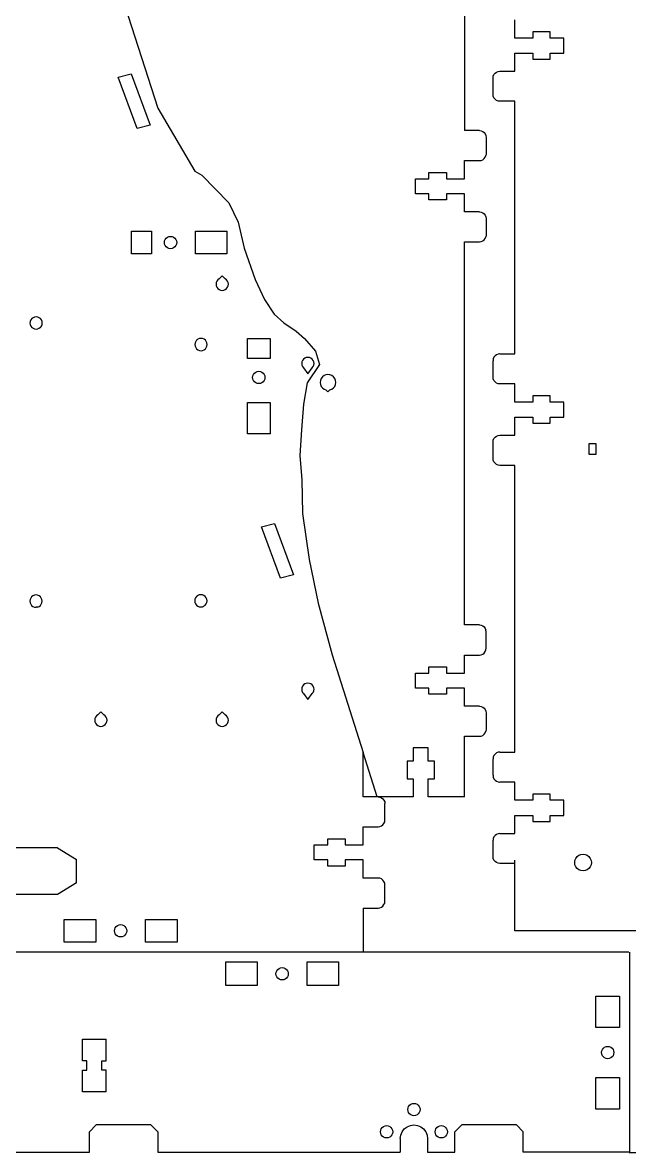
# Model space of a CAD drawing. Extents: x -217 to 655, y -133 to 416.
# Drawn here: x 175.1 to 352.7, y -127.7 to 202.7 of the extents above; entities that cross this region are included whole.
import ezdxf

# ---------------------------------------------------------------- set-up
doc = ezdxf.new("R2010")
doc.units = 0
doc.layers.add('Layer_1', color=7, linetype='CONTINUOUS')

msp = doc.modelspace()

# ---------------------------------------------------------------- linework, layer by layer
at = {"layer": 'Layer_1', "color": 5}
for points in [[(304.461446, 287.416467), (304.461446, 171.14935)], [(308.811394, 171.14935), (304.461446, 171.14935)], [(308.811394, 171.14935), (309.329018, 171.081334)], [(309.329018, 171.081334), (309.811392, 170.881916)], [(309.811392, 170.881916), (310.225609, 170.564727)], [(310.225609, 170.564727), (310.543448, 170.151356)], [(310.543448, 170.151356), (310.743205, 169.669941)], [(310.743205, 169.669941), (310.81139, 169.153333), (310.81139, 164.36295), (310.743205, 163.846342)], [(304.461446, 157.077524), (304.461446, 162.366933)], [(304.461446, 162.366933), (308.811394, 162.366933)], [(308.811394, 162.366933), (309.329018, 162.434949)], [(309.329018, 162.434949), (309.811392, 162.634339)], [(309.811392, 162.634339), (310.225609, 162.951556)], [(310.225609, 162.951556), (310.543448, 163.364927)], [(310.543448, 163.364927), (310.743205, 163.846342)], [(294.061529, 158.873953), (299.161454, 158.873953)], [(294.061529, 157.077524), (294.061529, 158.873953)], [(299.161454, 158.873953), (299.161454, 157.077524)], [(290.111575, 152.686316), (290.111575, 157.077524)], [(290.111575, 157.077524), (294.061529, 157.077524)], [(299.161454, 157.077524), (304.461446, 157.077524)], [(294.061529, 152.686316), (290.111575, 152.686316)], [(294.061529, 150.889915), (294.061529, 152.686316)], [(299.161454, 152.686316), (299.161454, 150.889915)], [(304.461446, 152.686316), (299.161454, 152.686316)], [(304.461446, 147.396935), (304.461446, 152.686316)], [(299.161454, 150.889915), (294.061529, 150.889915)], [(308.811394, 147.396935), (304.461446, 147.396935)], [(308.811394, 147.396935), (309.329018, 147.32892)], [(309.329018, 147.32892), (309.811392, 147.129501)], [(309.811392, 147.129501), (310.225609, 146.812312)], [(310.225609, 146.812312), (310.543448, 146.398913)], [(310.543448, 146.398913), (310.743205, 145.917526)], [(310.743205, 145.917526), (310.81139, 145.400918), (310.81139, 140.610535), (310.743205, 140.093927)], [(309.329018, 138.682534), (309.811392, 138.881924)], [(309.811392, 138.881924), (310.225609, 139.199113)], [(310.225609, 139.199113), (310.543448, 139.612512)], [(310.543448, 139.612512), (310.743205, 140.093927)], [(304.461446, 26.571562), (304.461446, 138.61449)], [(304.461446, 138.61449), (308.811394, 138.61449)], [(308.811394, 138.61449), (309.329018, 138.682534)], [(308.811394, 26.571562), (304.461446, 26.571562)], [(308.811394, 26.571562), (309.329018, 26.503575)], [(309.329018, 26.503575), (309.811392, 26.304157)], [(309.811392, 26.304157), (310.225609, 25.986939)], [(310.225609, 25.986939), (310.543448, 25.573568)], [(310.543448, 25.573568), (310.743205, 25.092153)], [(310.743205, 19.268554), (310.81139, 19.785162), (310.81139, 24.575574), (310.743205, 25.092153)], [(304.461446, 17.789145), (308.811394, 17.789145)], [(304.461446, 12.499736), (304.461446, 17.789145)], [(308.811394, 17.789145), (309.329018, 17.857161)], [(309.329018, 17.857161), (309.811392, 18.056579)], [(309.811392, 18.056579), (310.225609, 18.373769)], [(310.225609, 18.373769), (310.543448, 18.78714)], [(310.543448, 18.78714), (310.743205, 19.268554)], [(294.061529, 14.296166), (299.161454, 14.296166)], [(294.061529, 12.499736), (294.061529, 14.296166)], [(299.161454, 14.296166), (299.161454, 12.499736)], [(290.111575, 12.499736), (294.061529, 12.499736)], [(290.111575, 8.108528), (290.111575, 12.499736)], [(299.161454, 12.499736), (304.461446, 12.499736)], [(294.061529, 8.108528), (290.111575, 8.108528)], [(294.061529, 6.312155), (294.061529, 8.108528)], [(304.461446, 8.108528), (299.161454, 8.108528)], [(299.161454, 8.108528), (299.161454, 6.312155)], [(304.461446, 2.819119), (304.461446, 8.108528)], [(299.161454, 6.312155), (294.061529, 6.312155)], [(308.811394, 2.819119), (304.461446, 2.819119)], [(308.811394, 2.819119), (309.329018, 2.751132)], [(309.329018, 2.751132), (309.811392, 2.551714)], [(309.811392, 2.551714), (310.225609, 2.234524)], [(310.225609, 2.234524), (310.543448, 1.821125)], [(310.543448, 1.821125), (310.743205, 1.339767)], [(310.743205, 1.339767), (310.81139, 0.823131), (310.81139, -3.967253), (310.743205, -4.483861)], [(304.461446, -23.660437), (304.461446, -5.963241)], [(304.461446, -5.963241), (308.811394, -5.963241)], [(308.811394, -5.963241), (309.329018, -5.895254)], [(309.329018, -5.895254), (309.811392, -5.695836)], [(309.811392, -5.695836), (310.225609, -5.378646)], [(310.225609, -5.378646), (310.543448, -4.965247)], [(310.543448, -4.965247), (310.743205, -4.483861)], [(293.861518, -9.339155), (289.461561, -9.339155)], [(289.461561, -9.339155), (289.461561, -13.281235)], [(293.861518, -13.281235), (293.861518, -9.339155)], [(274.821114, -23.671867), (274.821114, -10.747755)], [(278.953327, -23.660437), (274.821458, -10.747416)], [(289.461561, -13.281235), (287.661576, -13.281235)], [(287.661576, -13.281235), (287.661576, -18.371057)], [(295.661503, -13.281235), (293.861518, -13.281235)], [(295.661503, -18.371085), (295.661503, -13.281235)], [(287.661576, -18.371085), (289.461561, -18.371085)], [(289.461561, -18.371085), (289.461561, -23.660466)], [(293.861518, -23.660437), (293.861518, -18.371057)], [(293.861518, -18.371085), (295.661503, -18.371085)], [(279.17109, -23.671867), (274.821114, -23.671867)], [(289.461561, -23.660437), (278.953327, -23.660437)], [(279.17109, -23.671867), (279.688713, -23.739883)], [(279.688713, -23.739883), (280.171059, -23.939273)], [(280.171059, -23.939273), (280.585305, -24.256462)], [(280.585305, -24.256462), (280.903144, -24.669862)], [(280.903144, -24.669862), (281.102929, -25.151276)], [(281.102929, -25.151276), (281.171029, -25.667856)], [(281.102929, -30.974875), (281.171029, -30.458268), (281.171029, -25.667856)], [(304.461446, -23.660437), (293.861518, -23.660437)], [(274.821114, -32.454228), (279.17109, -32.454228)], [(274.821114, -37.743665), (274.821114, -32.454228)], [(279.17109, -32.454228), (279.688713, -32.38624)], [(279.688713, -32.38624), (280.171059, -32.18685)], [(280.171059, -32.18685), (280.585305, -31.869661)], [(280.585305, -31.869661), (280.903144, -31.456262)], [(280.903144, -31.456262), (281.102929, -30.974875)], [(264.421225, -35.947236), (269.52115, -35.947236)], [(264.421225, -37.743665), (264.421225, -35.947236)], [(269.52115, -35.947236), (269.52115, -37.743665)], [(260.471214, -42.134845), (260.471214, -37.743665)], [(260.471214, -37.743665), (264.421225, -37.743665)], [(269.52115, -37.743665), (274.821114, -37.743665)], [(264.421225, -42.134845), (260.471214, -42.134845)], [(264.421225, -43.931246), (264.421225, -42.134845)], [(269.52115, -42.134845), (269.52115, -43.931246)], [(274.821114, -42.134845), (269.52115, -42.134845)], [(274.821114, -47.424282), (274.821114, -42.134845)], [(269.52115, -43.931246), (264.421225, -43.931246)], [(279.688713, -47.49227), (279.17109, -47.424282), (274.821114, -47.424282)], [(280.171059, -47.69166), (279.688713, -47.49227)], [(280.585305, -48.008849), (280.171059, -47.69166)], [(280.903144, -48.422276), (280.585305, -48.008849)], [(281.102929, -48.903663), (280.903144, -48.422276)], [(281.171029, -49.420242), (281.102929, -48.903663)], [(281.102929, -54.72729), (281.171029, -54.210682), (281.171029, -49.420242)], [(279.17109, -56.206643), (279.688713, -56.138655)], [(279.688713, -56.138655), (280.171059, -55.939237)], [(280.171059, -55.939237), (280.585305, -55.622076)], [(280.585305, -55.622076), (280.903144, -55.208677)], [(280.903144, -55.208677), (281.102929, -54.72729)], [(274.821114, -56.206643), (274.821114, -69.130784)], [(274.821114, -56.206643), (279.17109, -56.206643)], [(123.678894, -123.615787), (123.678894, -127.615808), (194.678864, -127.615808), (194.678864, -121.615791)], [(194.678864, -121.615791), (196.67886, -119.615795)], [(212.678857, -119.615795), (196.67886, -119.615795)], [(214.678853, -121.615791), (212.678857, -119.615795)], [(214.678853, -121.615791), (214.678853, -127.615808), (282.645499, -127.615808), (285.67888, -127.615808)], [(285.815165, -122.580512), (286.214764, -121.615791)], [(286.214764, -121.615791), (286.850441, -120.787328)], [(286.850441, -120.787328), (287.678876, -120.151679)], [(287.678876, -120.151707), (288.643596, -119.75208)], [(288.643596, -119.75208), (289.678844, -119.615795)], [(289.678844, -119.615795), (290.71412, -119.75208)], [(290.71412, -119.75208), (291.67884, -120.151679)], [(291.67884, -120.151707), (292.507275, -120.787356)], [(292.507275, -120.787328), (293.142952, -121.615791)], [(293.142952, -121.615791), (293.542551, -122.580512)], [(293.678836, -123.615787), (293.678836, -127.615808), (301.678848, -127.615808), (301.678848, -121.615791)], [(301.678848, -121.615791), (303.678844, -119.615795)], [(319.678868, -119.615795), (303.678844, -119.615795)], [(321.678864, -121.615791), (319.678868, -119.615795)], [(285.67888, -123.615787), (285.815165, -122.580512)], [(285.67888, -123.615787), (285.67888, -127.615808)], [(293.542551, -122.580512), (293.678836, -123.615787)]]:
    msp.add_lwpolyline(points, dxfattribs=at)
at = {"layer": 'Layer_1', "color": 2}
msp.add_lwpolyline([(202.271799, 216.468561), (214.692611, 177.681951), (225.546477, 159.323883), (227.588075, 158.086943), (235.472565, 150.037144), (238.212607, 144.415616), (239.943883, 136.810012), (243.196195, 127.563644), (245.92427, 121.729603), (248.723836, 117.503317), (251.595788, 114.956303), (255.246576, 112.466739), (257.625223, 110.305422), (260.874245, 106.63313), (261.990278, 102.752868), (258.393286, 97.427653), (257.361207, 91.182169), (256.768481, 83.646277), (256.224016, 76.105917), (256.810397, 69.013066), (257.060189, 59.154112), (259.05002, 45.715393), (261.610972, 32.963255), (265.690785, 17.826263), (274.821184, -10.747755)], dxfattribs=at)
at = {"layer": 'Layer_1', "color": 4}
for points in [[(319.168949, 198.211571), (319.168949, 203.511563)], [(324.468942, 200.011556), (324.468942, 198.211571)], [(329.568951, 200.011556), (324.468942, 200.011556)], [(329.568951, 198.211571), (329.568951, 200.011556)], [(324.468942, 198.211571), (319.168949, 198.211571)], [(333.518962, 198.211571), (329.568951, 198.211571)], [(333.518962, 193.811557), (333.518962, 198.211571)], [(319.168949, 193.811557), (324.468942, 193.811557)], [(319.168949, 188.511565), (319.168949, 193.811557)], [(324.468942, 193.811557), (324.468942, 192.011572)], [(324.468942, 192.011572), (329.568951, 192.011572)], [(329.568951, 193.811557), (333.518962, 193.811557)], [(329.568951, 192.011572), (329.568951, 193.811557)], [(313.818947, 188.243623), (314.301322, 188.443408)], [(314.301322, 188.443408), (314.818945, 188.511565), (319.168949, 188.511565)], [(312.818949, 186.511569), (312.887106, 187.029193)], [(312.887106, 181.193938), (312.818949, 181.711562), (312.818949, 186.511569)], [(312.887106, 187.029193), (313.086919, 187.511567)], [(313.086919, 187.511567), (313.404758, 187.925785)], [(313.404758, 187.925785), (313.818947, 188.243623)], [(313.086919, 180.711564), (312.887106, 181.193938)], [(313.404758, 180.297346), (313.086919, 180.711564)], [(313.818947, 179.979508), (313.404758, 180.297346)], [(314.301322, 179.779722), (313.818947, 179.979508)], [(314.818945, 179.711566), (314.301322, 179.779722)], [(319.168949, 179.711566), (314.818945, 179.711566)], [(319.168949, 105.861602), (319.168949, 179.711566)], [(314.301322, 105.793445), (313.818947, 105.593632)], [(314.818945, 105.861602), (314.301322, 105.793445)], [(314.818945, 105.861602), (319.168949, 105.861602)], [(312.887106, 104.37923), (312.818949, 103.861578)], [(312.887106, 98.543947), (312.818949, 99.061599), (312.818949, 103.861578)], [(313.086919, 104.861604), (312.887106, 104.37923)], [(313.404758, 105.275793), (313.086919, 104.861604)], [(313.818947, 105.593632), (313.404758, 105.275793)], [(313.086919, 98.061601), (312.887106, 98.543947)], [(313.404758, 97.647383), (313.086919, 98.061601)], [(313.818947, 97.329544), (313.404758, 97.647383)], [(314.301322, 97.129731), (313.818947, 97.329544)], [(314.818945, 97.061603), (314.301322, 97.129731)], [(319.168949, 97.061603), (314.818945, 97.061603)], [(319.168949, 91.76161), (319.168949, 97.061603)], [(329.568951, 93.561596), (324.468942, 93.561596)], [(324.468942, 93.561596), (324.468942, 91.76161)], [(329.568951, 91.76161), (329.568951, 93.561596)], [(324.468942, 91.76161), (319.168949, 91.76161)], [(333.518962, 91.76161), (329.568951, 91.76161)], [(333.518962, 87.361597), (333.518962, 91.76161)], [(319.168949, 82.061604), (319.168949, 87.361597)], [(319.168949, 87.361597), (324.468942, 87.361597)], [(324.468942, 87.361597), (324.468942, 85.561583)], [(329.568951, 85.561583), (329.568951, 87.361597)], [(329.568951, 87.361597), (333.518962, 87.361597)], [(324.468942, 85.561583), (329.568951, 85.561583)], [(312.818949, 80.061608), (312.887106, 80.579232)], [(312.887106, 74.743977), (312.818949, 75.261601), (312.818949, 80.061608)], [(312.887106, 80.579232), (313.086919, 81.061606)], [(313.086919, 81.061606), (313.404758, 81.475824)], [(313.404758, 81.475824), (313.818947, 81.793663)], [(313.818947, 81.793663), (314.301322, 81.993448)], [(314.301322, 81.993448), (314.818945, 82.061604), (319.168949, 82.061604)], [(313.086919, 74.261603), (312.887106, 74.743977)], [(313.404758, 73.847386), (313.086919, 74.261603)], [(313.818947, 73.529547), (313.404758, 73.847386)], [(314.301322, 73.329762), (313.818947, 73.529547)], [(314.818945, 73.261605), (314.301322, 73.329762)], [(319.168949, -10.588384), (319.168949, 63.261605), (319.168949, 73.261605), (314.818945, 73.261605)], [(312.887106, -12.070728), (312.818949, -12.58838)], [(312.818949, -17.388359), (312.818949, -12.58838)], [(313.086919, -11.588382), (312.887106, -12.070728)], [(313.404758, -11.174164), (313.086919, -11.588382)], [(313.818947, -10.856326), (313.404758, -11.174164)], [(314.301322, -10.656512), (313.818947, -10.856326)], [(314.818945, -10.588384), (314.301322, -10.656512)], [(314.818945, -10.588384), (319.168949, -10.588384)], [(312.818949, -17.388359), (312.887106, -17.906011)], [(312.887106, -17.906011), (313.086919, -18.388357)], [(313.086919, -18.388357), (313.404758, -18.802603)], [(313.404758, -18.802603), (313.818947, -19.120441)], [(313.818947, -19.120441), (314.301322, -19.320255)], [(314.301322, -19.320255), (314.818945, -19.388383)], [(319.168949, -19.388383), (314.818945, -19.388383)], [(319.168949, -24.688404), (319.168949, -19.388383)], [(324.468942, -22.88839), (324.468942, -24.688404)], [(329.568951, -22.88839), (324.468942, -22.88839)], [(329.568951, -24.688404), (329.568951, -22.88839)], [(324.468942, -24.688404), (319.168949, -24.688404)], [(333.518962, -24.688404), (329.568951, -24.688404)], [(333.518962, -29.088389), (333.518962, -24.688404)], [(319.168949, -29.088389), (324.468942, -29.088389)], [(319.168949, -34.388381), (319.168949, -29.088389)], [(324.468942, -29.088389), (324.468942, -30.888402), (329.568951, -30.888402)], [(329.568951, -29.088389), (333.518962, -29.088389)], [(329.568951, -30.888402), (329.568951, -29.088389)], [(312.887106, -35.870754), (312.818949, -36.388377)], [(313.086919, -35.388379), (312.887106, -35.870754)], [(313.404758, -34.974162), (313.086919, -35.388379)], [(313.818947, -34.656351), (313.404758, -34.974162)], [(314.301322, -34.456538), (313.818947, -34.656351)], [(314.818945, -34.388381), (314.301322, -34.456538)], [(314.818945, -34.388381), (319.168949, -34.388381)], [(312.887106, -41.706037), (312.818949, -41.188385), (312.818949, -36.388377)], [(313.086919, -42.188383), (312.887106, -41.706037)], [(313.404758, -42.6026), (313.086919, -42.188383)], [(313.818947, -42.920439), (313.404758, -42.6026)], [(314.301322, -43.120224), (313.818947, -42.920439)], [(319.168949, -62.86514), (319.168949, -42.196257)], [(314.818945, -43.188381), (314.301322, -43.120224)], [(319.168949, -43.188381), (314.818945, -43.188381)], [(384.868928, -62.888367), (319.174763, -62.888367)]]:
    msp.add_lwpolyline(points, dxfattribs=at)
at = {"layer": 'Layer_1', "color": 7}
for points in [[(203.105069, 186.73897), (206.90347, 187.787651)], [(208.669503, 171.728501), (203.105069, 186.73897)], [(206.90347, 187.787651), (212.467904, 172.777182)], [(212.467904, 172.777182), (208.669503, 171.728501)], [(207.04683, 141.705907), (212.841755, 141.705907)], [(207.04683, 135.105915), (207.04683, 141.705907)], [(212.841784, 141.705907), (212.841784, 135.105915)], [(216.635725, 138.405939), (216.696996, 138.872255), (216.87663, 139.306792), (217.162408, 139.679918), (217.5348, 139.966261), (217.968463, 140.146262), (218.433819, 140.207646)], [(218.433819, 140.207646), (218.89926, 140.146262)], [(218.89926, 140.146262), (219.332895, 139.966261), (219.705315, 139.679918), (219.991093, 139.306792), (220.170671, 138.872255), (220.231942, 138.405939)], [(225.719245, 141.705907), (234.900865, 141.705907)], [(225.719245, 135.105915), (225.719245, 141.705907)], [(234.900865, 141.705907), (234.900865, 135.105915)], [(217.968463, 136.665616), (217.5348, 136.845589), (217.162408, 137.131932), (216.87663, 137.505086), (216.696996, 137.939623), (216.635725, 138.405939)], [(218.433819, 136.604232), (217.968463, 136.665616)], [(220.23197, 138.405939), (220.170671, 137.939623), (219.991093, 137.505086), (219.705315, 137.131932), (219.332895, 136.845589), (218.89926, 136.665616), (218.433819, 136.604232)], [(212.841784, 135.105915), (207.04683, 135.105915)], [(234.900865, 135.105915), (225.719245, 135.105915)], [(231.812846, 126.680848), (231.751576, 126.215858)], [(231.751576, 126.215858), (231.812959, 125.750954)], [(231.992565, 127.114087), (231.812846, 126.680848)], [(231.812959, 125.750954), (231.992847, 125.317714)], [(232.278569, 127.486197), (231.992565, 127.114087)], [(232.651328, 127.771749), (232.278569, 127.486197)], [(234.451313, 127.772003), (234.017199, 128.212919), (233.551307, 128.670938), (233.085414, 128.212806), (232.651328, 127.771749)], [(234.824157, 127.486564), (234.451313, 127.772003)], [(235.110246, 127.114567), (234.824157, 127.486564)], [(235.290134, 126.681327), (235.110246, 127.114567)], [(235.1105, 125.318138), (235.290275, 125.751433)], [(235.351546, 126.216366), (235.290134, 126.681327)], [(235.290275, 125.751433), (235.351546, 126.216366)], [(231.992847, 125.317714), (232.278964, 124.945689)], [(232.278964, 124.945689), (232.65178, 124.660278)], [(232.65178, 124.660278), (233.08595, 124.480897)], [(233.08595, 124.480897), (233.551815, 124.41974)], [(233.551815, 124.41974), (234.017651, 124.48101)], [(234.017651, 124.48101), (234.451765, 124.660532)], [(234.451765, 124.660532), (234.824496, 124.946056)], [(234.824496, 124.946056), (235.1105, 125.318138)], [(177.524444, 115.782566), (177.344668, 115.348415)], [(177.81042, 116.155401), (177.524444, 115.782566)], [(177.961211, 116.29713), (177.81042, 116.155401)], [(178.034843, 116.327641), (177.961211, 116.29713)], [(178.183179, 116.441507), (178.034843, 116.327641)], [(178.617293, 116.62139), (178.183179, 116.441507)], [(179.083157, 116.68279), (178.617293, 116.62139)], [(179.549021, 116.621522), (179.083157, 116.68279)], [(179.983192, 116.441764), (179.549021, 116.621522)], [(180.356008, 116.155765), (179.983192, 116.441764)], [(180.642125, 115.783012), (180.356008, 116.155765)], [(180.822013, 115.348914), (180.642125, 115.783012)], [(177.344668, 115.348415), (177.283398, 114.882534)], [(177.283398, 114.882534), (177.344809, 114.416667)], [(177.344809, 114.416667), (177.524698, 113.982567)], [(177.524698, 113.982567), (177.810787, 113.609816)], [(177.810787, 113.609816), (178.18363, 113.323818)], [(178.18363, 113.323818), (178.617773, 113.144059)], [(178.617773, 113.144059), (179.083665, 113.082791)], [(179.083665, 113.082791), (179.549529, 113.144192)], [(179.983615, 113.324075), (179.549529, 113.144192)], [(179.983615, 113.324075), (180.134407, 113.465804)], [(180.134407, 113.465804), (180.356375, 113.61018)], [(180.356375, 113.61018), (180.642379, 113.983013)], [(180.642379, 113.983013), (180.822126, 114.417166)], [(180.883396, 114.883047), (180.822013, 115.348914)], [(180.822126, 114.417166), (180.883396, 114.883047)], [(225.607829, 109.047742), (225.546587, 108.581858)], [(225.787605, 109.481893), (225.607829, 109.047742)], [(226.073609, 109.854725), (225.787605, 109.481893)], [(226.183591, 109.956077), (226.073609, 109.854725)], [(226.231512, 109.975939), (226.183591, 109.956071)], [(226.880454, 110.320713), (226.44634, 110.140831), (226.231512, 109.975939)], [(227.346318, 110.382114), (226.880454, 110.320713)], [(227.812211, 110.320849), (227.346318, 110.382114)], [(228.619197, 109.855089), (228.246353, 110.141091), (227.812211, 110.320849)], [(228.905285, 109.482338), (228.619197, 109.855089)], [(229.085174, 109.048238), (228.905285, 109.482338)], [(229.146585, 108.582374), (229.085174, 109.048238)], [(240.95697, 104.545255), (240.95697, 110.340208)], [(240.95697, 110.340208), (247.556963, 110.340208)], [(247.556963, 110.340208), (247.556963, 104.545283)], [(225.546587, 108.581858), (225.60797, 108.115993)], [(225.60797, 108.115993), (225.787859, 107.681893), (226.073976, 107.30914)], [(226.073976, 107.30914), (226.446791, 107.023142)], [(226.446791, 107.023142), (226.880962, 106.843383)], [(226.880962, 106.843383), (227.346826, 106.782115)], [(227.346826, 106.782115), (227.81269, 106.843516)], [(227.81269, 106.843516), (228.246805, 107.023398)], [(228.246805, 107.023398), (228.356787, 107.12475)], [(228.356787, 107.12475), (228.619535, 107.309507)], [(228.619535, 107.309507), (228.905539, 107.682339)], [(228.905539, 107.682339), (229.085315, 108.11649)], [(229.085315, 108.11649), (229.146585, 108.582374)], [(247.556963, 104.545255), (240.95697, 104.545255)], [(256.884425, 103.489778), (256.823155, 103.024845)], [(256.823155, 103.024845), (256.884566, 102.559884)], [(257.064201, 103.923074), (256.884425, 103.489778)], [(256.884566, 102.559884), (257.064455, 102.126645)], [(257.350205, 104.295156), (257.064201, 103.923074)], [(257.722936, 104.58068), (257.350205, 104.295156)], [(258.15705, 104.760202), (257.722936, 104.58068)], [(258.622886, 104.821472), (258.15705, 104.760202)], [(259.08875, 104.760314), (258.622886, 104.821472)], [(259.522921, 104.580934), (259.08875, 104.760314)], [(259.895736, 104.295523), (259.522921, 104.580934)], [(260.181853, 103.923497), (259.895736, 104.295523)], [(260.361742, 103.490258), (260.181853, 103.923497)], [(260.182135, 102.127125), (260.361854, 102.560364)], [(260.423125, 103.025353), (260.361742, 103.490258)], [(260.361854, 102.560364), (260.423125, 103.025353)], [(242.455288, 98.953219), (242.516671, 99.418575)], [(242.516671, 99.418575), (242.696644, 99.852238), (242.982987, 100.22463), (243.356141, 100.510408), (243.790679, 100.690043), (244.256995, 100.751313)], [(244.256995, 100.751313), (244.72331, 100.690043), (245.157848, 100.510408), (245.530974, 100.22463), (245.817317, 99.852238), (245.997318, 99.418575), (246.058701, 98.953219)], [(257.064455, 102.126645), (257.350543, 101.754648)], [(257.350543, 101.754648), (258.623394, 100.00583), (259.896131, 101.755015)], [(259.896131, 101.755015), (260.182135, 102.127125)], [(262.872775, 99.121377), (262.508803, 98.647861)], [(263.347117, 99.484739), (262.872775, 99.121377)], [(263.899576, 99.7132), (263.347117, 99.484739)], [(264.492405, 99.791174), (263.899576, 99.7132)], [(265.08527, 99.713344), (264.492405, 99.791174)], [(265.637801, 99.485062), (265.08527, 99.713344)], [(266.11225, 99.121844), (265.637801, 99.485062)], [(266.476366, 98.6484), (266.11225, 99.121844)], [(244.256995, 97.155068), (243.790679, 97.216367), (243.356141, 97.395945), (242.982987, 97.681723), (242.696644, 98.054144), (242.516671, 98.487778), (242.455288, 98.953219)], [(245.997318, 98.487778), (245.817317, 98.054144), (245.530974, 97.681723), (245.157848, 97.395945), (244.72331, 97.216367), (244.256995, 97.155096)], [(246.058701, 98.953219), (245.997318, 98.487778)], [(262.280019, 98.096444), (262.202045, 97.504764)], [(262.202045, 97.504764), (262.280198, 96.913049)], [(262.508803, 98.647861), (262.280019, 98.096444)], [(262.280198, 96.913049), (262.509126, 96.361703)], [(262.509126, 96.361703), (262.873206, 95.888295)], [(262.873206, 95.888295), (263.347692, 95.525041)], [(265.638375, 95.525365), (266.112753, 95.888762)], [(266.112753, 95.888762), (266.476725, 96.362314)], [(266.705294, 98.097054), (266.476366, 98.6484)], [(266.476725, 96.362314), (266.705438, 96.91366)], [(266.783411, 97.505411), (266.705294, 98.097054)], [(266.705438, 96.91366), (266.783411, 97.505411)], [(263.347692, 95.525041), (263.900151, 95.29676)], [(265.085952, 95.296903), (264.493052, 94.71388), (263.900151, 95.29676)], [(265.085952, 95.296903), (265.638375, 95.525365)], [(240.95697, 91.667793), (247.556963, 91.667793)], [(240.95697, 82.486173), (240.95697, 91.667793)], [(247.556963, 91.667793), (247.556963, 82.486173)], [(247.556963, 82.486173), (240.95697, 82.486173)], [(342.957037, 79.536458), (340.822393, 79.536458)], [(340.822393, 79.536458), (340.822393, 76.510959)], [(342.957037, 76.510959), (342.957037, 79.536458)], [(340.822393, 76.510959), (342.957037, 76.510959)], [(245.085252, 55.240895), (248.883653, 56.289576)], [(248.883653, 56.289576), (254.448087, 41.279108)], [(250.649686, 40.230426), (245.085252, 55.240895)], [(254.448087, 41.279108), (250.649686, 40.230426)], [(177.494444, 34.465877), (177.314696, 34.031726), (177.253426, 33.565842), (177.314837, 33.099977)], [(177.314837, 33.099977), (177.494698, 32.665877)], [(177.780448, 34.838709), (177.494444, 34.465877)], [(178.153207, 35.124817), (177.780448, 34.838709)], [(178.332926, 35.214849), (178.153207, 35.124817)], [(178.387987, 35.222105), (178.332926, 35.214852)], [(179.053157, 35.366098), (178.587293, 35.3047), (178.387987, 35.222105)], [(179.519049, 35.304833), (179.053157, 35.366098)], [(179.953192, 35.125074), (179.519049, 35.304833)], [(180.326036, 34.839073), (179.953192, 35.125074)], [(180.612153, 34.466322), (180.326036, 34.839073)], [(180.792013, 34.032222), (180.612153, 34.466322)], [(180.612407, 32.666323), (180.792154, 33.100474)], [(180.853424, 33.566358), (180.792013, 34.032222)], [(180.792154, 33.100474), (180.853424, 33.566358)], [(225.574894, 34.103221), (225.513623, 33.63734)], [(225.513623, 33.63734), (225.575035, 33.171473)], [(225.754641, 34.537372), (225.574894, 34.103221)], [(225.575035, 33.171473), (225.754923, 32.737373)], [(226.040645, 34.910207), (225.754641, 34.537372)], [(226.228549, 35.080777), (226.040645, 34.910207)], [(226.303168, 35.111694), (226.228549, 35.080777)], [(226.413404, 35.196313), (226.303168, 35.111694)], [(226.84749, 35.376196), (226.413404, 35.196313)], [(227.313383, 35.437596), (226.84749, 35.376196)], [(227.779247, 35.376328), (227.313383, 35.437596)], [(228.213389, 35.19657), (227.779247, 35.376328)], [(228.586233, 34.910571), (228.213389, 35.19657)], [(228.87235, 34.537818), (228.586233, 34.910571)], [(229.052239, 34.103721), (228.87235, 34.537818)], [(228.872604, 32.737819), (229.052351, 33.171972)], [(229.113622, 33.637854), (229.052239, 34.103721)], [(229.052351, 33.171972), (229.113622, 33.637854)], [(177.494698, 32.665877), (177.780815, 32.293127)], [(177.780815, 32.293127), (178.153658, 32.007126)], [(178.153658, 32.007126), (178.587801, 31.827367), (179.053693, 31.766099)], [(179.519557, 31.8275), (179.053693, 31.766099)], [(179.519557, 31.8275), (179.699277, 31.917534)], [(179.699277, 31.917534), (179.953643, 32.007382)], [(179.953643, 32.007382), (180.326403, 32.293491)], [(180.326403, 32.293491), (180.612407, 32.666323)], [(225.754923, 32.737373), (226.041012, 32.364622)], [(226.041012, 32.364622), (226.413856, 32.078624)], [(226.413856, 32.078624), (226.847998, 31.898865)], [(226.847998, 31.898865), (227.313891, 31.837597), (227.779755, 31.898998)], [(227.779755, 31.898998), (228.213841, 32.078881)], [(228.213841, 32.078881), (228.401745, 32.24945)], [(228.401745, 32.24945), (228.5866, 32.364986)], [(228.5866, 32.364986), (228.872604, 32.737819)], [(256.884424, 8.239778), (256.823154, 7.774845)], [(256.823154, 7.774845), (256.884565, 7.309884)], [(257.0642, 8.673074), (256.884424, 8.239778)], [(256.884565, 7.309884), (257.064454, 6.876645)], [(257.350204, 9.045156), (257.0642, 8.673074)], [(257.064454, 6.876645), (257.350542, 6.504648)], [(257.722934, 9.33068), (257.350204, 9.045156)], [(258.157049, 9.510202), (257.722934, 9.33068)], [(258.622885, 9.571472), (258.157049, 9.510202)], [(259.088749, 9.510314), (258.622885, 9.571472)], [(259.52292, 9.330934), (259.088749, 9.510314)], [(259.895735, 9.045523), (259.52292, 9.330934)], [(260.181852, 8.673497), (259.895735, 9.045523)], [(259.89613, 6.505015), (260.182134, 6.877125)], [(260.36174, 8.240258), (260.181852, 8.673497)], [(260.182134, 6.877125), (260.361853, 7.310364)], [(260.423124, 7.775353), (260.36174, 8.240258)], [(260.361853, 7.310364), (260.423124, 7.775353)], [(257.350542, 6.504648), (258.623393, 4.75583), (259.89613, 6.505015)], [(197.151244, 0.272809), (196.778485, -0.012744)], [(198.951229, 0.273063), (198.517115, 0.713979), (198.051222, 1.171997), (197.58533, 0.713866), (197.151244, 0.272809)], [(199.324073, -0.012377), (198.951229, 0.273063)], [(232.651723, 0.2701), (232.278964, -0.015453)], [(234.451708, 0.270354), (234.017594, 0.711269), (233.551702, 1.169288), (233.085809, 0.711156), (232.651723, 0.2701)], [(234.824552, -0.015086), (234.451708, 0.270354)], [(196.312762, -0.818093), (196.251491, -1.283082)], [(196.251491, -1.283082), (196.312875, -1.747987)], [(196.492481, -0.384854), (196.312762, -0.818093)], [(196.312875, -1.747987), (196.492763, -2.181226)], [(196.778485, -0.012744), (196.492481, -0.384854)], [(196.492763, -2.181226), (196.77888, -2.553252)], [(196.77888, -2.553252), (197.151696, -2.838663)], [(197.151696, -2.838663), (197.585866, -3.018043)], [(197.585866, -3.018043), (198.05173, -3.079201)], [(198.05173, -3.079201), (198.517566, -3.01793)], [(198.517566, -3.01793), (198.951681, -2.838409)], [(198.951681, -2.838409), (199.324412, -2.552885)], [(199.610162, -0.384374), (199.324073, -0.012377)], [(199.324412, -2.552885), (199.610416, -2.180803)], [(199.79005, -0.817613), (199.610162, -0.384374)], [(199.610416, -2.180803), (199.790191, -1.747507)], [(199.851462, -1.282574), (199.79005, -0.817613)], [(199.790191, -1.747507), (199.851462, -1.282574)], [(231.813241, -0.820802), (231.751971, -1.285792)], [(231.751971, -1.285792), (231.813354, -1.750696)], [(231.99296, -0.387563), (231.813241, -0.820802)], [(231.813354, -1.750696), (231.993242, -2.183936)], [(232.278964, -0.015453), (231.99296, -0.387563)], [(231.993242, -2.183936), (232.279359, -2.555961)], [(232.279359, -2.555961), (232.652175, -2.841372)], [(232.652175, -2.841372), (233.086346, -3.020753)], [(233.086346, -3.020753), (233.55221, -3.08191)], [(233.55221, -3.08191), (234.018046, -3.02064)], [(234.018046, -3.02064), (234.45216, -2.841118)], [(234.45216, -2.841118), (234.824891, -2.555594)], [(235.110641, -0.387083), (234.824552, -0.015086)], [(234.824891, -2.555594), (235.110895, -2.183512)], [(235.290529, -0.820322), (235.110641, -0.387083)], [(235.110895, -2.183512), (235.29067, -1.750216)], [(235.351941, -1.285284), (235.290529, -0.820322)], [(235.29067, -1.750216), (235.351941, -1.285284)], [(185.365057, -38.556183), (138.750308, -38.556183)], [(185.365057, -38.556183), (190.949741, -41.987751)], [(190.949741, -48.850887), (190.949741, -41.987751)], [(336.718966, -42.888378), (336.802448, -42.254253)], [(336.802448, -43.522475), (336.718966, -42.888378)], [(336.802448, -42.254253), (337.047191, -41.663365)], [(337.047191, -41.663365), (337.436545, -41.155957)], [(337.436545, -41.155957), (337.943952, -40.766604)], [(337.943952, -40.766604), (338.534841, -40.52186)], [(338.534841, -40.52186), (339.168966, -40.438379)], [(339.168966, -40.438379), (339.803063, -40.52186)], [(339.803063, -40.52186), (340.393951, -40.766604)], [(340.393951, -40.766604), (340.901359, -41.155957)], [(340.901359, -41.155957), (341.290712, -41.663365)], [(341.290712, -41.663365), (341.535484, -42.254253)], [(341.535484, -42.254253), (341.618965, -42.888378)], [(341.618965, -42.888378), (341.535484, -43.522475)], [(337.047191, -44.113364), (336.802448, -43.522475)], [(337.436545, -44.620771), (337.047191, -44.113364)], [(337.943952, -45.010125), (337.436545, -44.620771)], [(338.534841, -45.254896), (337.943952, -45.010125)], [(339.168966, -45.338378), (338.534841, -45.254896)], [(339.803063, -45.254896), (339.168966, -45.338378)], [(340.393951, -45.010125), (339.803063, -45.254896)], [(340.901359, -44.620771), (340.393951, -45.010125)], [(341.290712, -44.113364), (340.901359, -44.620771)], [(341.535484, -43.522475), (341.290712, -44.113364)], [(190.949741, -48.850887), (185.365057, -52.282456)], [(185.365057, -52.282456), (138.750308, -52.282456)], [(187.321783, -59.549988), (196.521719, -59.549988)], [(196.521719, -66.136801), (187.321783, -66.136801), (187.321783, -59.549988)], [(196.521719, -59.549988), (196.521719, -66.136801)], [(202.019972, -62.843352), (202.081328, -62.377996)], [(202.081328, -62.377996), (202.261329, -61.944333)], [(202.261329, -61.944333), (202.547672, -61.571941)], [(202.547672, -61.571941), (202.920798, -61.286163), (203.355335, -61.1065)], [(203.355335, -61.1065), (203.821679, -61.045258)], [(203.821679, -61.045258), (204.287995, -61.1065)], [(204.287995, -61.1065), (204.722532, -61.286163)], [(204.722532, -61.286163), (205.095658, -61.571941), (205.381973, -61.944333), (205.561974, -62.377996), (205.623414, -62.843352)], [(220.321547, -66.136801), (211.121611, -66.136801), (211.121611, -59.549988), (220.321547, -59.549988), (220.321547, -66.136801)], [(202.081328, -63.308765), (202.019972, -62.843352)], [(202.261329, -63.742456), (202.081328, -63.308765)], [(202.547672, -64.114848), (202.261329, -63.742456)], [(203.355335, -64.580261), (202.920798, -64.400598), (202.547672, -64.114848)], [(203.821679, -64.641475), (203.355335, -64.580261)], [(204.287995, -64.580261), (203.821679, -64.641475)], [(204.722532, -64.400598), (204.287995, -64.580261)], [(205.095658, -64.114848), (204.722532, -64.400598)], [(205.561974, -63.308765), (205.381973, -63.742456), (205.095658, -64.114848)], [(205.623414, -62.843352), (205.561974, -63.308765)], [(234.57885, -78.865785), (234.57885, -71.965819)], [(234.57885, -71.965819), (243.778842, -71.965819)], [(243.778842, -71.965819), (243.778842, -78.865785)], [(258.378847, -71.965819), (267.57884, -71.965819)], [(258.378847, -78.865785), (258.378847, -71.965819)], [(267.57884, -71.965819), (267.57884, -78.865785)], [(249.277124, -75.415788), (249.338507, -74.9495)], [(249.338507, -75.882132), (249.277124, -75.415788)], [(249.338507, -74.9495), (249.518509, -74.514934)], [(249.518509, -76.316641), (249.338507, -75.882132)], [(249.518509, -74.514934), (249.804851, -74.14178)], [(249.804851, -74.141808), (250.177977, -73.855466)], [(250.177977, -73.855466), (250.612543, -73.675464)], [(250.612543, -73.675436), (251.078859, -73.614081)], [(251.078859, -73.614081), (251.545175, -73.675436)], [(251.545175, -73.675436), (251.979712, -73.855438)], [(251.979712, -73.855466), (252.352866, -74.141808)], [(252.352866, -74.141808), (252.639181, -74.514963)], [(252.639181, -74.514934), (252.819182, -74.9495)], [(252.819182, -75.882132), (252.639181, -76.316641)], [(252.819182, -74.9495), (252.880566, -75.415788)], [(252.880566, -75.415788), (252.819182, -75.882132)], [(243.778842, -78.865785), (234.57885, -78.865785)], [(249.804851, -76.689824), (249.518509, -76.316641)], [(250.177977, -76.976138), (249.804851, -76.689824)], [(250.612543, -77.156139), (250.177977, -76.976138)], [(251.078859, -77.217494), (250.612543, -77.156139)], [(251.545175, -77.156139), (251.078859, -77.217494)], [(251.979712, -76.976138), (251.545175, -77.156139)], [(252.352866, -76.689824), (251.979712, -76.976138)], [(252.639181, -76.316641), (252.352866, -76.689824)], [(267.57884, -78.865785), (258.378847, -78.865785)], [(342.928843, -91.165792), (342.928843, -81.96577)], [(342.928843, -81.965799), (349.828838, -81.965799)], [(349.828838, -81.965799), (349.828838, -91.16582)], [(349.828838, -91.165792), (342.928843, -91.165792)], [(192.704635, -109.901029), (192.704635, -107.976076), (192.704635, -106.051066), (192.701813, -103.560568), (193.930468, -103.560568), (193.930468, -100.844179), (192.699612, -100.841357), (192.703563, -98.350605), (192.703563, -96.425595), (192.703563, -94.500614)], [(192.704635, -94.501066), (199.60463, -94.501066)], [(199.587753, -109.905799), (199.587753, -107.980789), (199.587753, -106.055808), (199.590575, -103.565281), (198.361921, -103.565281), (198.361921, -100.848892), (199.592777, -100.848892), (199.588826, -98.358168), (199.588826, -96.433159), (199.588826, -94.508149)], [(344.577134, -98.465808), (344.638517, -97.999492)], [(344.638517, -98.932124), (344.577134, -98.465808)], [(344.638517, -97.999464), (344.818518, -97.564955)], [(344.818518, -99.366661), (344.638517, -98.932124)], [(344.818518, -97.564955), (345.104833, -97.1918)], [(345.104833, -97.1918), (345.477987, -96.905458)], [(345.477987, -96.905458), (345.912525, -96.725485)], [(345.912525, -96.725485), (346.37884, -96.664073)], [(346.37884, -96.664073), (346.845184, -96.725485)], [(346.845184, -96.725485), (347.279722, -96.905458)], [(347.279722, -96.905458), (347.652876, -97.1918)], [(347.652876, -97.1918), (347.939191, -97.564955)], [(347.939191, -97.564955), (348.119192, -97.999492)], [(348.119192, -98.932124), (347.939191, -99.366661)], [(348.119192, -97.999464), (348.180575, -98.465808)], [(348.180575, -98.465808), (348.119192, -98.932124)], [(345.104833, -99.739816), (344.818518, -99.366661)], [(345.477987, -100.026102), (345.104833, -99.739816)], [(345.912525, -100.206103), (345.477987, -100.026102)], [(346.37884, -100.267543), (345.912525, -100.206131)], [(346.845184, -100.206103), (346.37884, -100.267515)], [(347.279722, -100.026102), (346.845184, -100.206103)], [(347.652876, -99.739816), (347.279722, -100.026102)], [(347.939191, -99.366661), (347.652876, -99.739816)], [(342.928843, -114.965789), (342.928843, -105.765768)], [(342.928843, -105.765796), (349.828838, -105.765796)], [(349.828838, -105.765796), (349.828838, -114.965789)], [(199.60463, -109.901029), (196.154633, -109.901029), (192.704635, -109.901029)], [(287.878859, -115.11579), (287.940214, -114.649926)], [(287.940214, -115.581683), (287.878859, -115.11579)], [(287.940214, -114.649926), (288.120018, -114.215812)], [(288.120018, -116.015797), (287.940214, -115.581683)], [(288.120018, -114.215812), (288.406078, -113.842996)], [(288.406078, -113.842996), (288.778865, -113.556964)], [(288.778865, -113.556964), (289.21298, -113.377132)], [(289.21298, -113.377132), (289.678844, -113.315805)], [(289.678844, -113.315805), (290.144708, -113.377132)], [(290.144708, -113.377132), (290.57885, -113.556964)], [(290.57885, -113.556964), (290.951638, -113.842996)], [(290.951638, -113.842996), (291.237698, -114.215812)], [(291.237698, -114.215812), (291.417502, -114.649926)], [(291.417502, -115.581683), (291.237698, -116.015797)], [(291.417502, -114.649926), (291.478829, -115.11579)], [(291.478829, -115.11579), (291.417502, -115.581683)], [(349.828838, -114.965789), (342.928843, -114.965789)], [(288.406078, -116.388584), (288.120018, -116.015797)], [(288.778865, -116.674616), (288.406078, -116.388584)], [(289.21298, -116.854477), (288.778865, -116.674645)], [(289.678844, -116.915775), (289.21298, -116.854477)], [(290.144708, -116.854477), (289.678844, -116.915804)], [(290.57885, -116.674616), (290.144708, -116.854477)], [(290.951638, -116.388584), (290.57885, -116.674616)], [(291.237698, -116.015797), (290.951638, -116.388584)], [(279.878875, -121.615791), (279.940202, -121.149927)], [(279.940202, -122.081684), (279.878875, -121.615791)], [(279.940202, -121.149927), (280.120034, -120.715785)], [(280.120034, -122.515798), (279.940202, -122.081684)], [(280.120034, -120.715756), (280.406094, -120.342997)], [(280.406094, -120.342997), (280.778881, -120.056965)], [(280.778881, -120.056965), (281.212996, -119.877133)], [(281.212996, -119.877133), (281.67886, -119.815806)], [(281.67886, -119.815806), (282.144752, -119.877133)], [(282.144752, -119.877133), (282.578866, -120.056965)], [(282.578866, -120.056965), (282.951654, -120.342997)], [(282.951654, -120.342997), (283.237714, -120.715756)], [(283.237714, -120.715756), (283.417546, -121.149927)], [(283.417546, -122.081684), (283.237714, -122.515798)], [(283.417546, -121.149927), (283.478873, -121.615791)], [(283.478873, -121.615791), (283.417546, -122.081684)], [(295.877714, -121.615791), (295.939069, -121.149927)], [(295.939069, -122.081684), (295.877714, -121.615791)], [(295.939069, -121.149927), (296.118873, -120.715785)], [(296.118873, -122.515798), (295.939069, -122.081684)], [(296.118873, -120.715756), (296.404933, -120.342997)], [(296.404933, -120.342997), (296.77772, -120.056965)], [(296.77772, -120.056965), (297.211863, -119.877133)], [(297.211863, -119.877133), (297.677727, -119.815806)], [(297.677727, -119.815806), (298.143591, -119.877133)], [(298.143591, -119.877133), (298.577734, -120.056965)], [(298.577734, -120.056965), (298.950521, -120.342997)], [(298.950521, -120.342997), (299.236582, -120.715756)], [(299.236582, -120.715756), (299.416385, -121.149927)], [(299.416385, -122.081684), (299.236582, -122.515798)], [(299.416385, -121.149927), (299.477712, -121.615791)], [(299.477712, -121.615791), (299.416385, -122.081684)], [(352.695566, -127.653428), (383.745684, -127.653174), (383.745684, -121.653186)], [(280.406094, -122.888585), (280.120034, -122.515798)], [(280.778881, -123.174646), (280.406094, -122.888585)], [(281.212996, -123.354421), (280.778881, -123.174646)], [(281.67886, -123.415776), (281.212996, -123.354421)], [(282.144752, -123.354421), (281.67886, -123.415776)], [(282.578866, -123.174646), (282.144752, -123.354421)], [(282.951654, -122.888585), (282.578866, -123.174646)], [(283.237714, -122.515798), (282.951654, -122.888585)], [(296.404933, -122.888585), (296.118873, -122.515798)], [(296.77772, -123.174646), (296.404933, -122.888585)], [(297.211863, -123.354421), (296.77772, -123.174646)], [(297.677727, -123.415776), (297.211863, -123.354421)], [(298.143591, -123.354421), (297.677727, -123.415776)], [(298.577734, -123.174646), (298.143591, -123.354421)], [(298.950521, -122.888585), (298.577734, -123.174646)], [(299.236582, -122.515798), (298.950521, -122.888585)]]:
    msp.add_lwpolyline(points, dxfattribs=at)
at = {"layer": 'Layer_1', "color": 3}
for points in [[(352.610138, -69.115741), (65.674254, -69.115741), (19.937864, -69.115741), (-55.31496, -69.115741)], [(352.728925, -69.115572), (352.728925, -127.615554), (321.678864, -127.615808), (321.678864, -121.615791)]]:
    msp.add_lwpolyline(points, dxfattribs=at)

doc.saveas('drawing.dxf')
